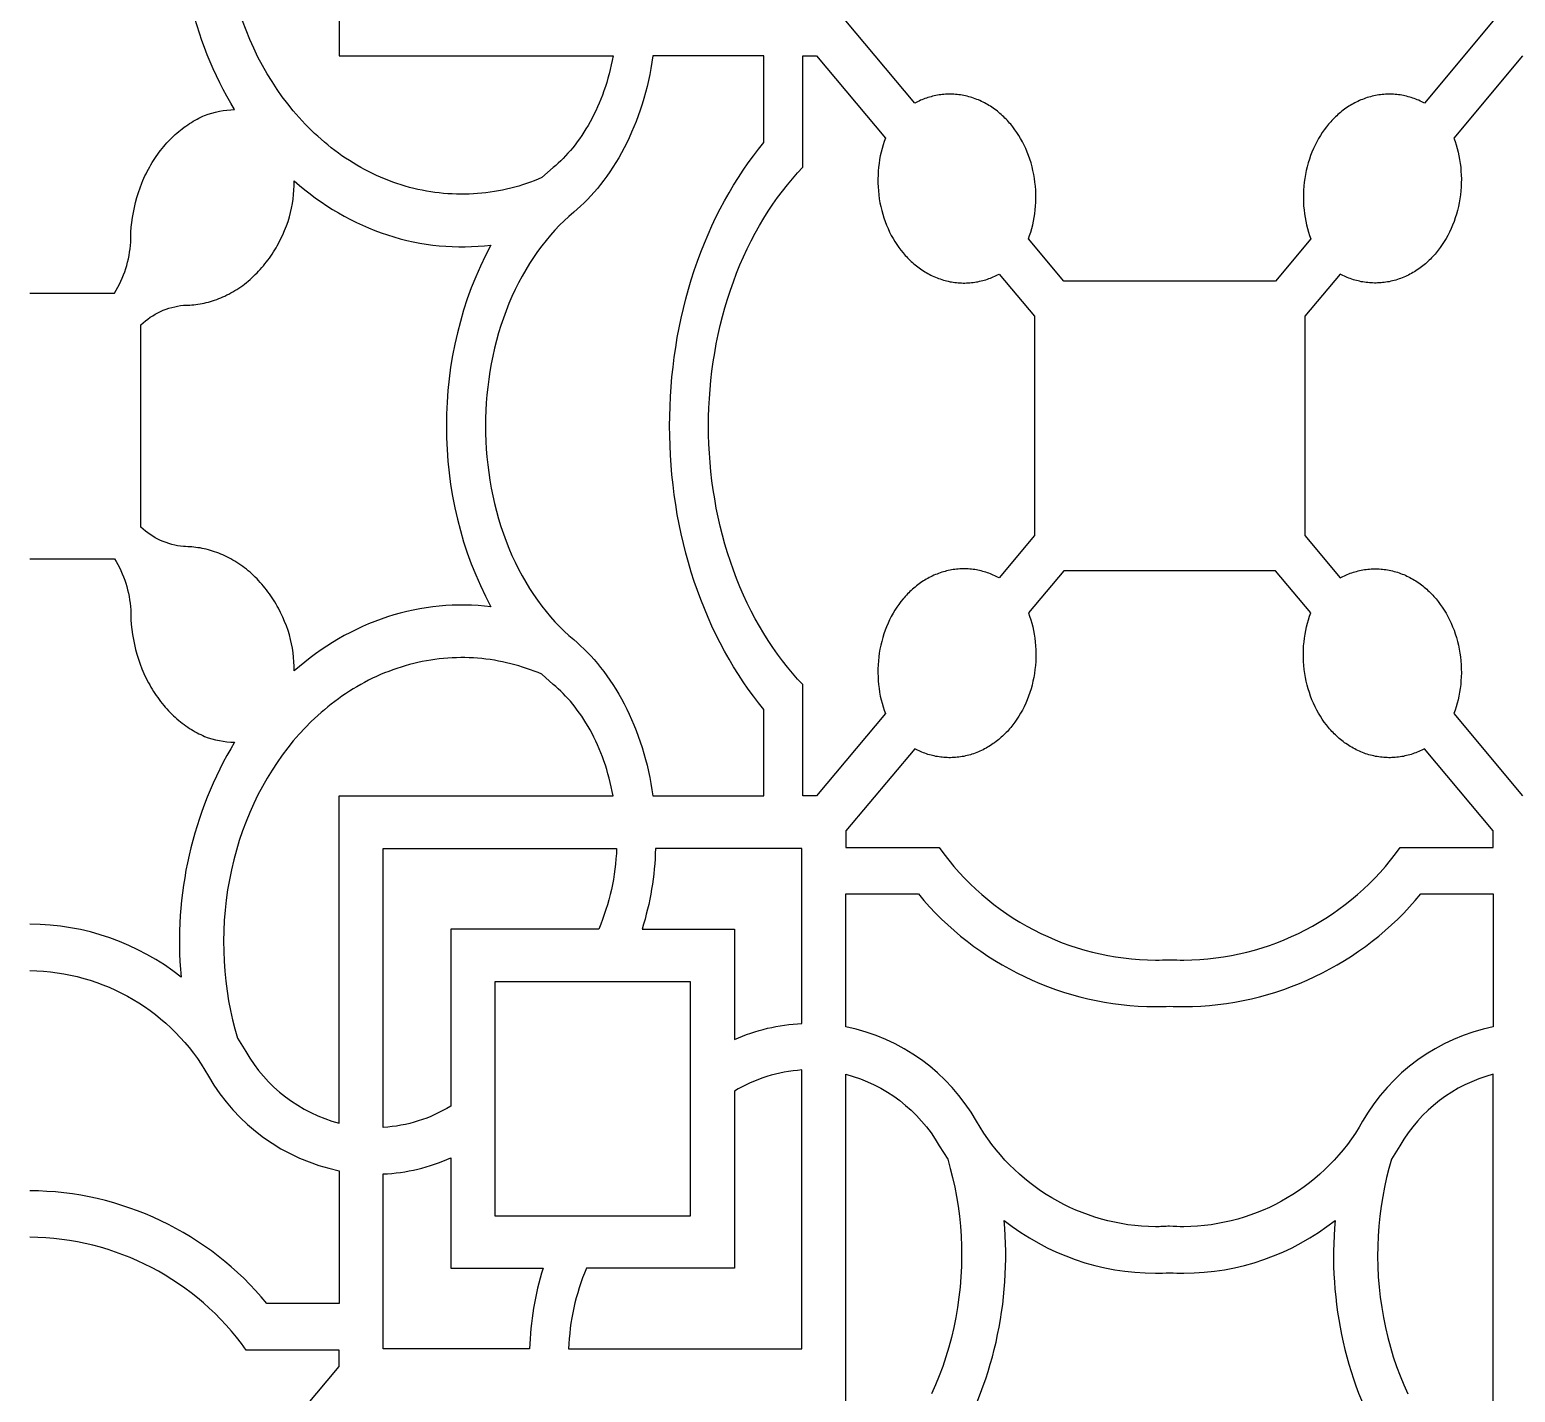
# Model space of a CAD drawing. Extents: x 59271 to 61367, y 41180 to 44085.
# Drawn here: x 59271.3 to 59470.2, y 42534.6 to 42717.1 of the extents above; entities that cross this region are included whole.
import ezdxf

# ---------------------------------------------------------------- set-up
doc = ezdxf.new("R2010")
doc.units = 0
doc.layers.get('0').update_dxf_attribs({"linetype": 'CONTINUOUS'})

msp = doc.modelspace()

# ---------------------------------------------------------------- linework, layer by layer
for points in [[(59312.71, 42757.36), (59312.71, 42713.55), (59349.37, 42713.55), (59349.26, 42712.94), (59349.13, 42712.34), (59349, 42711.75), (59348.85, 42711.16), (59348.69, 42710.58), (59348.52, 42710.01), (59348.34, 42709.44), (59348.15, 42708.88), (59347.95, 42708.32), (59347.74, 42707.78), (59347.52, 42707.24), (59347.3, 42706.72), (59347.06, 42706.2), (59346.81, 42705.7), (59346.56, 42705.2), (59346.3, 42704.72), (59346.03, 42704.24), (59345.75, 42703.78), (59345.47, 42703.33), (59345.18, 42702.89), (59344.89, 42702.47), (59344.59, 42702.05), (59344.28, 42701.65), (59343.97, 42701.26), (59343.66, 42700.89), (59343.34, 42700.53), (59343.02, 42700.18), (59342.69, 42699.84), (59342.36, 42699.51), (59342.03, 42699.2), (59341.7, 42698.9), (59341.36, 42698.61), (59339.84, 42697.26), (59339.34, 42697.05), (59338.83, 42696.85), (59338.31, 42696.66), (59337.79, 42696.48), (59337.27, 42696.3), (59336.74, 42696.14), (59336.2, 42695.99), (59335.67, 42695.85), (59335.12, 42695.72), (59334.58, 42695.6), (59334.03, 42695.49), (59333.48, 42695.4), (59332.92, 42695.31), (59332.36, 42695.23), (59331.8, 42695.17), (59331.24, 42695.12), (59330.67, 42695.08), (59330.1, 42695.05), (59329.54, 42695.04), (59328.97, 42695.04), (59328.39, 42695.05), (59327.82, 42695.07), (59327.25, 42695.1), (59326.68, 42695.15), (59326.1, 42695.21), (59325.53, 42695.28), (59324.96, 42695.36), (59324.39, 42695.46), (59323.82, 42695.57), (59323.25, 42695.69), (59322.68, 42695.82), (59322.12, 42695.96), (59321.55, 42696.12), (59320.99, 42696.29), (59320.44, 42696.47), (59319.88, 42696.67), (59319.33, 42696.87), (59318.79, 42697.09), (59318.24, 42697.32), (59317.7, 42697.56), (59317.17, 42697.81), (59316.64, 42698.07), (59316.11, 42698.34), (59315.59, 42698.63), (59315.08, 42698.92), (59314.57, 42699.23), (59314.07, 42699.54), (59313.57, 42699.87), (59313.08, 42700.2), (59312.6, 42700.55), (59312.12, 42700.9), (59311.65, 42701.26), (59311.18, 42701.63), (59310.72, 42702.01), (59310.27, 42702.4), (59309.83, 42702.79), (59309.39, 42703.19), (59308.97, 42703.6), (59308.13, 42704.44), (59307.33, 42705.31), (59306.56, 42706.2), (59305.82, 42707.12), (59305.09, 42708.08), (59304.39, 42709.07), (59303.71, 42710.11), (59303.06, 42711.17), (59302.43, 42712.28), (59301.83, 42713.41), (59301.26, 42714.58), (59300.73, 42715.77), (59300.23, 42717), (59299.76, 42718.24)], [(59467.23, 42718.24), (59458.02, 42707.24), (59457.84, 42707.34), (59457.65, 42707.43), (59457.45, 42707.52), (59457.26, 42707.61), (59457.06, 42707.69), (59456.86, 42707.77), (59456.66, 42707.85), (59456.46, 42707.92), (59456.25, 42707.98), (59456.05, 42708.05), (59455.84, 42708.1), (59455.63, 42708.16), (59455.41, 42708.21), (59455.2, 42708.25), (59454.99, 42708.29), (59454.77, 42708.33), (59454.55, 42708.36), (59454.33, 42708.38), (59454.11, 42708.4), (59453.89, 42708.42), (59453.67, 42708.43), (59453.45, 42708.43), (59453.23, 42708.44), (59453.01, 42708.43), (59452.78, 42708.42), (59452.56, 42708.41), (59452.34, 42708.39), (59452.12, 42708.36), (59451.89, 42708.33), (59451.67, 42708.29), (59451.45, 42708.25), (59451.23, 42708.21), (59451.01, 42708.16), (59450.79, 42708.1), (59450.57, 42708.04), (59450.36, 42707.97), (59450.14, 42707.9), (59449.93, 42707.82), (59449.72, 42707.74), (59449.51, 42707.66), (59449.3, 42707.57), (59449.09, 42707.47), (59448.88, 42707.37), (59448.68, 42707.27), (59448.48, 42707.16), (59448.28, 42707.05), (59448.08, 42706.93), (59447.89, 42706.81), (59447.7, 42706.68), (59447.51, 42706.55), (59447.32, 42706.42), (59447.14, 42706.29), (59446.96, 42706.14), (59446.78, 42706), (59446.61, 42705.85), (59446.43, 42705.7), (59446.27, 42705.55), (59446.1, 42705.39), (59445.94, 42705.24), (59445.78, 42705.07), (59445.62, 42704.91), (59445.47, 42704.74), (59445.32, 42704.57), (59445.17, 42704.4), (59444.89, 42704.05), (59444.61, 42703.68), (59444.34, 42703.3), (59444.09, 42702.9), (59443.84, 42702.48), (59443.6, 42702.05), (59443.37, 42701.61), (59443.16, 42701.16), (59442.96, 42700.69), (59442.78, 42700.21), (59442.61, 42699.72), (59442.45, 42699.23), (59442.31, 42698.72), (59442.19, 42698.21), (59442.08, 42697.69), (59441.99, 42697.16), (59441.92, 42696.64), (59441.86, 42696.11), (59441.82, 42695.57), (59441.8, 42695.04), (59441.8, 42694.51), (59441.81, 42693.98), (59441.84, 42693.46), (59441.89, 42692.94), (59441.95, 42692.42), (59442.03, 42691.91), (59442.13, 42691.41), (59442.23, 42690.92), (59442.36, 42690.43), (59442.49, 42689.96), (59442.64, 42689.5), (59442.8, 42689.05), (59438.07, 42683.39), (59434.28, 42683.39), (59423.9, 42683.39), (59413.51, 42683.39), (59409.72, 42683.39), (59404.99, 42689.05), (59405.15, 42689.5), (59405.3, 42689.96), (59405.43, 42690.43), (59405.56, 42690.92), (59405.66, 42691.41), (59405.76, 42691.91), (59405.84, 42692.42), (59405.9, 42692.94), (59405.95, 42693.46), (59405.98, 42693.98), (59405.99, 42694.51), (59405.99, 42695.04), (59405.97, 42695.57), (59405.93, 42696.11), (59405.87, 42696.64), (59405.8, 42697.16), (59405.71, 42697.69), (59405.6, 42698.21), (59405.48, 42698.72), (59405.34, 42699.23), (59405.18, 42699.72), (59405.01, 42700.21), (59404.83, 42700.69), (59404.63, 42701.16), (59404.42, 42701.61), (59404.19, 42702.05), (59403.95, 42702.48), (59403.71, 42702.9), (59403.45, 42703.3), (59403.18, 42703.68), (59402.9, 42704.05), (59402.62, 42704.4), (59402.47, 42704.57), (59402.32, 42704.74), (59402.17, 42704.91), (59402.01, 42705.07), (59401.85, 42705.24), (59401.69, 42705.39), (59401.52, 42705.55), (59401.36, 42705.7), (59401.18, 42705.85), (59401.01, 42706), (59400.83, 42706.14), (59400.65, 42706.29), (59400.47, 42706.42), (59400.28, 42706.55), (59400.09, 42706.68), (59399.9, 42706.81), (59399.71, 42706.93), (59399.51, 42707.05), (59399.31, 42707.16), (59399.11, 42707.27), (59398.91, 42707.37), (59398.7, 42707.47), (59398.49, 42707.57), (59398.29, 42707.66), (59398.07, 42707.74), (59397.86, 42707.82), (59397.65, 42707.9), (59397.43, 42707.97), (59397.22, 42708.04), (59397, 42708.1), (59396.78, 42708.16), (59396.56, 42708.21), (59396.34, 42708.25), (59396.12, 42708.29), (59395.9, 42708.33), (59395.67, 42708.36), (59395.45, 42708.39), (59395.23, 42708.41), (59395.01, 42708.42), (59394.78, 42708.43), (59394.56, 42708.44), (59394.34, 42708.43), (59394.12, 42708.43), (59393.9, 42708.42), (59393.68, 42708.4), (59393.46, 42708.38), (59393.24, 42708.36), (59393.02, 42708.33), (59392.8, 42708.29), (59392.59, 42708.25), (59392.38, 42708.21), (59392.16, 42708.16), (59391.95, 42708.1), (59391.74, 42708.05), (59391.54, 42707.98), (59391.33, 42707.92), (59391.13, 42707.85), (59390.93, 42707.77), (59390.73, 42707.69), (59390.53, 42707.61), (59390.34, 42707.52), (59390.14, 42707.43), (59389.95, 42707.34), (59389.77, 42707.24), (59380.56, 42718.24)], [(59471.16, 42713.55), (59461.95, 42702.54), (59462.12, 42702.09), (59462.26, 42701.63), (59462.4, 42701.15), (59462.52, 42700.67), (59462.63, 42700.18), (59462.72, 42699.68), (59462.8, 42699.17), (59462.87, 42698.65), (59462.91, 42698.13), (59462.94, 42697.6), (59462.96, 42697.08), (59462.95, 42696.54), (59462.93, 42696.01), (59462.89, 42695.48), (59462.84, 42694.95), (59462.77, 42694.42), (59462.68, 42693.9), (59462.57, 42693.38), (59462.45, 42692.87), (59462.31, 42692.36), (59462.15, 42691.86), (59461.98, 42691.37), (59461.79, 42690.9), (59461.6, 42690.43), (59461.38, 42689.97), (59461.16, 42689.53), (59460.92, 42689.1), (59460.67, 42688.69), (59460.41, 42688.29), (59460.14, 42687.91), (59459.87, 42687.54), (59459.58, 42687.18), (59459.44, 42687.01), (59459.29, 42686.84), (59459.13, 42686.68), (59458.98, 42686.51), (59458.82, 42686.35), (59458.66, 42686.19), (59458.49, 42686.04), (59458.32, 42685.88), (59458.15, 42685.73), (59457.98, 42685.59), (59457.8, 42685.44), (59457.62, 42685.3), (59457.43, 42685.17), (59457.25, 42685.03), (59457.06, 42684.9), (59456.87, 42684.78), (59456.67, 42684.66), (59456.48, 42684.54), (59456.28, 42684.43), (59456.08, 42684.32), (59455.87, 42684.21), (59455.67, 42684.11), (59455.46, 42684.02), (59455.25, 42683.93), (59455.04, 42683.84), (59454.83, 42683.76), (59454.61, 42683.69), (59454.4, 42683.61), (59454.18, 42683.55), (59453.96, 42683.49), (59453.75, 42683.43), (59453.53, 42683.38), (59453.31, 42683.33), (59453.08, 42683.29), (59452.86, 42683.26), (59452.64, 42683.23), (59452.42, 42683.2), (59452.2, 42683.18), (59451.97, 42683.17), (59451.75, 42683.16), (59451.53, 42683.15), (59451.31, 42683.15), (59451.08, 42683.16), (59450.86, 42683.17), (59450.64, 42683.18), (59450.42, 42683.2), (59450.2, 42683.23), (59449.99, 42683.26), (59449.77, 42683.29), (59449.56, 42683.33), (59449.34, 42683.38), (59449.13, 42683.43), (59448.92, 42683.48), (59448.71, 42683.54), (59448.5, 42683.6), (59448.3, 42683.67), (59448.09, 42683.74), (59447.89, 42683.82), (59447.69, 42683.9), (59447.5, 42683.98), (59447.3, 42684.07), (59447.11, 42684.16), (59446.92, 42684.25), (59446.73, 42684.35), (59442, 42678.7), (59442, 42664.02), (59442, 42649.34), (59446.73, 42643.69), (59446.92, 42643.79), (59447.11, 42643.88), (59447.3, 42643.97), (59447.5, 42644.06), (59447.69, 42644.14), (59447.89, 42644.22), (59448.09, 42644.29), (59448.3, 42644.37), (59448.5, 42644.43), (59448.71, 42644.5), (59448.92, 42644.55), (59449.13, 42644.61), (59449.34, 42644.66), (59449.56, 42644.7), (59449.77, 42644.74), (59449.99, 42644.78), (59450.2, 42644.81), (59450.42, 42644.83), (59450.64, 42644.85), (59450.86, 42644.87), (59451.08, 42644.88), (59451.31, 42644.88), (59451.53, 42644.88), (59451.75, 42644.88), (59451.97, 42644.87), (59452.2, 42644.86), (59452.42, 42644.84), (59452.64, 42644.81), (59452.86, 42644.78), (59453.08, 42644.74), (59453.31, 42644.7), (59453.53, 42644.66), (59453.75, 42644.61), (59453.96, 42644.55), (59454.18, 42644.49), (59454.4, 42644.42), (59454.61, 42644.35), (59454.83, 42644.27), (59455.04, 42644.19), (59455.25, 42644.11), (59455.46, 42644.02), (59455.67, 42643.92), (59455.87, 42643.82), (59456.08, 42643.72), (59456.28, 42643.61), (59456.48, 42643.5), (59456.67, 42643.38), (59456.87, 42643.26), (59457.06, 42643.13), (59457.25, 42643), (59457.43, 42642.87), (59457.62, 42642.73), (59457.8, 42642.59), (59457.98, 42642.45), (59458.15, 42642.3), (59458.32, 42642.15), (59458.49, 42642), (59458.66, 42641.84), (59458.82, 42641.69), (59458.98, 42641.52), (59459.13, 42641.36), (59459.29, 42641.19), (59459.44, 42641.02), (59459.58, 42640.85), (59459.87, 42640.5), (59460.14, 42640.13), (59460.41, 42639.75), (59460.67, 42639.35), (59460.92, 42638.93), (59461.16, 42638.5), (59461.38, 42638.06), (59461.6, 42637.61), (59461.79, 42637.14), (59461.98, 42636.66), (59462.15, 42636.17), (59462.31, 42635.68), (59462.45, 42635.17), (59462.57, 42634.66), (59462.68, 42634.14), (59462.77, 42633.61), (59462.84, 42633.09), (59462.89, 42632.56), (59462.93, 42632.02), (59462.95, 42631.49), (59462.96, 42630.96), (59462.94, 42630.43), (59462.91, 42629.91), (59462.87, 42629.39), (59462.8, 42628.87), (59462.72, 42628.36), (59462.63, 42627.86), (59462.52, 42627.37), (59462.4, 42626.88), (59462.26, 42626.41), (59462.12, 42625.95), (59461.95, 42625.5), (59471.16, 42614.49)]]:
    msp.add_lwpolyline(points)
for points in [[(59271.27, 42681.8), (59282.6, 42681.8, 0.12671), (59284.79, 42688.64), (59284.79, 42689.29), (59284.82, 42689.95), (59284.87, 42690.61), (59284.94, 42691.27), (59285.03, 42691.94), (59285.15, 42692.61), (59285.28, 42693.27), (59285.44, 42693.94), (59285.62, 42694.6), (59285.82, 42695.25), (59286.05, 42695.9), (59286.29, 42696.54), (59286.43, 42696.86), (59286.56, 42697.17), (59286.7, 42697.48), (59286.85, 42697.79), (59287.01, 42698.09), (59287.16, 42698.39), (59287.33, 42698.69), (59287.49, 42698.98), (59287.67, 42699.27), (59287.84, 42699.56), (59288.03, 42699.84), (59288.21, 42700.11), (59288.4, 42700.39), (59288.6, 42700.65), (59288.8, 42700.91), (59289, 42701.17), (59289.21, 42701.42), (59289.42, 42701.67), (59289.63, 42701.91), (59289.85, 42702.14), (59290.07, 42702.37), (59290.29, 42702.6), (59290.52, 42702.81), (59290.75, 42703.03), (59290.98, 42703.23), (59291.22, 42703.43), (59291.46, 42703.63), (59291.7, 42703.81), (59291.94, 42704), (59292.18, 42704.17), (59292.43, 42704.34), (59292.67, 42704.5), (59292.92, 42704.66), (59293.17, 42704.81), (59293.42, 42704.95), (59293.67, 42705.09), (59293.93, 42705.22), (59294.18, 42705.35), (59294.43, 42705.47), (59294.69, 42705.58, -0.091636), (59298.7, 42706.36, -0.159593), (59291.53, 42737.8, -0.16816)], [(59271.27, 42646.24), (59282.6, 42646.24, -0.12671), (59284.79, 42639.39), (59284.79, 42638.74), (59284.82, 42638.09), (59284.87, 42637.43), (59284.94, 42636.76), (59285.03, 42636.1), (59285.15, 42635.43), (59285.28, 42634.76), (59285.44, 42634.1), (59285.62, 42633.44), (59285.82, 42632.78), (59286.05, 42632.13), (59286.29, 42631.49), (59286.43, 42631.18), (59286.56, 42630.86), (59286.7, 42630.55), (59286.85, 42630.25), (59287.01, 42629.94), (59287.16, 42629.64), (59287.33, 42629.35), (59287.49, 42629.05), (59287.67, 42628.76), (59287.84, 42628.48), (59288.03, 42628.2), (59288.21, 42627.92), (59288.4, 42627.65), (59288.6, 42627.38), (59288.8, 42627.12), (59289, 42626.87), (59289.21, 42626.61), (59289.42, 42626.37), (59289.63, 42626.13), (59289.85, 42625.89), (59290.07, 42625.66), (59290.29, 42625.44), (59290.52, 42625.22), (59290.75, 42625.01), (59290.98, 42624.8), (59291.22, 42624.6), (59291.46, 42624.41), (59291.7, 42624.22), (59291.94, 42624.04), (59292.18, 42623.87), (59292.43, 42623.7), (59292.67, 42623.53), (59292.92, 42623.38), (59293.17, 42623.23), (59293.42, 42623.08), (59293.67, 42622.94), (59293.93, 42622.81), (59294.18, 42622.69), (59294.43, 42622.57), (59294.69, 42622.46, 0.091636), (59298.7, 42621.68, 0.159593), (59291.53, 42590.24, 0.16816), (59271.27, 42597.31)], [(59271.27, 42591.09, -0.26745), (59295.2, 42576.98, 0.215544), (59312.71, 42564.31), (59312.71, 42546.53), (59303.02, 42546.53, 0.222359), (59271.27, 42561.62), (59271.27, 42561.62)], [(59380.56, 42533.4), (59380.56, 42577.22, -0.200602), (59393.05, 42567.65), (59394.19, 42565.83), (59394.53, 42564.62), (59394.84, 42563.38), (59395.12, 42562.12), (59395.36, 42560.84), (59395.57, 42559.54), (59395.75, 42558.22), (59395.88, 42556.89), (59395.97, 42555.55), (59396.03, 42554.19), (59396.05, 42552.83), (59396.02, 42551.47), (59395.95, 42550.1), (59395.84, 42548.73), (59395.69, 42547.36), (59395.5, 42546), (59395.27, 42544.65), (59395, 42543.31), (59394.68, 42541.98), (59394.33, 42540.67), (59393.94, 42539.37), (59393.51, 42538.1), (59393.04, 42536.85), (59392.54, 42535.63), (59392, 42534.44)], [(59467.23, 42533.4), (59467.23, 42577.22, 0.200602), (59454.74, 42567.65), (59453.6, 42565.83), (59453.26, 42564.62), (59452.95, 42563.38), (59452.67, 42562.12), (59452.43, 42560.84), (59452.22, 42559.54), (59452.05, 42558.22), (59451.91, 42556.89), (59451.82, 42555.55), (59451.76, 42554.19), (59451.75, 42552.83), (59451.77, 42551.47), (59451.84, 42550.1), (59451.95, 42548.73), (59452.1, 42547.36), (59452.29, 42546), (59452.52, 42544.65), (59452.8, 42543.31), (59453.11, 42541.98), (59453.46, 42540.67), (59453.85, 42539.37), (59454.28, 42538.1), (59454.75, 42536.85), (59455.25, 42535.63), (59455.79, 42534.44)], [(59394.56, 42526.22, 0.159593), (59401.73, 42557.66, 0.16816), (59422, 42550.58, 0.014447), (59423.9, 42550.64, 0.014447), (59425.79, 42550.58, 0.16816), (59446.06, 42557.66, 0.159593), (59453.23, 42526.22, 0.091636)], [(59303.5, 42527.1), (59312.71, 42538.1), (59312.71, 42540.3), (59300.25, 42540.3, 0.240747), (59271.27, 42555.4)]]:
    msp.add_lwpolyline(points, format="xyb")
for points in [[(59332.29, 42664.02), (59332.3, 42662.99), (59332.33, 42661.96), (59332.39, 42660.92), (59332.48, 42659.87), (59332.59, 42658.83), (59332.72, 42657.78), (59332.88, 42656.74), (59333.06, 42655.69), (59333.27, 42654.65), (59333.51, 42653.62), (59333.77, 42652.59), (59334.05, 42651.58), (59334.36, 42650.57), (59334.7, 42649.58), (59335.06, 42648.6), (59335.44, 42647.64), (59335.84, 42646.69), (59336.27, 42645.77), (59336.72, 42644.86), (59337.19, 42643.97), (59337.68, 42643.11), (59338.19, 42642.27), (59338.72, 42641.46), (59339.26, 42640.67), (59339.82, 42639.91), (59340.4, 42639.18), (59340.98, 42638.48), (59341.59, 42637.81), (59342.2, 42637.16), (59342.82, 42636.55), (59343.46, 42635.96), (59344.1, 42635.41), (59344.56, 42635.01), (59345.03, 42634.59), (59345.49, 42634.15), (59345.94, 42633.7), (59346.39, 42633.22), (59346.84, 42632.73), (59347.28, 42632.21), (59347.71, 42631.68), (59348.14, 42631.13), (59348.55, 42630.57), (59348.96, 42629.98), (59349.36, 42629.38), (59349.75, 42628.76), (59350.13, 42628.12), (59350.5, 42627.47), (59350.86, 42626.8), (59351.21, 42626.12), (59351.54, 42625.42), (59351.86, 42624.71), (59352.17, 42623.98), (59352.47, 42623.24), (59352.75, 42622.49), (59353.01, 42621.73), (59353.26, 42620.96), (59353.5, 42620.17), (59353.72, 42619.38), (59353.92, 42618.58), (59354.11, 42617.77), (59354.28, 42616.96), (59354.44, 42616.14), (59354.57, 42615.32), (59354.7, 42614.49), (59369.58, 42614.49), (59369.58, 42626.07), (59368.86, 42626.95), (59368.16, 42627.85), (59367.48, 42628.79), (59366.81, 42629.75), (59366.15, 42630.75), (59365.52, 42631.76), (59364.9, 42632.81), (59364.3, 42633.88), (59363.71, 42634.97), (59363.15, 42636.09), (59362.61, 42637.23), (59362.09, 42638.39), (59361.6, 42639.57), (59361.13, 42640.76), (59360.68, 42641.98), (59360.25, 42643.21), (59359.85, 42644.46), (59359.48, 42645.72), (59359.13, 42647), (59358.8, 42648.28), (59358.5, 42649.57), (59358.23, 42650.88), (59357.98, 42652.18), (59357.77, 42653.5), (59357.57, 42654.81), (59357.41, 42656.13), (59357.26, 42657.45), (59357.15, 42658.77), (59357.06, 42660.09), (59357, 42661.4), (59356.96, 42662.71), (59356.95, 42664.02), (59356.96, 42665.32), (59357, 42666.63), (59357.06, 42667.95), (59357.15, 42669.26), (59357.26, 42670.58), (59357.41, 42671.9), (59357.57, 42673.22), (59357.77, 42674.54), (59357.98, 42675.85), (59358.23, 42677.16), (59358.5, 42678.46), (59358.8, 42679.76), (59359.13, 42681.04), (59359.48, 42682.31), (59359.85, 42683.57), (59360.25, 42684.82), (59360.68, 42686.06), (59361.13, 42687.27), (59361.6, 42688.47), (59362.09, 42689.65), (59362.61, 42690.81), (59363.15, 42691.95), (59363.71, 42693.07), (59364.3, 42694.16), (59364.9, 42695.23), (59365.52, 42696.27), (59366.15, 42697.29), (59366.81, 42698.28), (59367.48, 42699.25), (59368.16, 42700.18), (59368.86, 42701.09), (59369.58, 42701.97), (59369.58, 42713.55), (59354.7, 42713.55), (59354.57, 42712.72), (59354.44, 42711.89), (59354.28, 42711.08), (59354.11, 42710.26), (59353.92, 42709.45), (59353.72, 42708.65), (59353.5, 42707.86), (59353.26, 42707.08), (59353.01, 42706.31), (59352.75, 42705.54), (59352.47, 42704.79), (59352.17, 42704.05), (59351.86, 42703.33), (59351.54, 42702.61), (59351.21, 42701.92), (59350.86, 42701.23), (59350.5, 42700.56), (59350.13, 42699.91), (59349.75, 42699.28), (59349.36, 42698.66), (59348.96, 42698.05), (59348.55, 42697.47), (59348.14, 42696.9), (59347.71, 42696.35), (59347.28, 42695.82), (59346.84, 42695.31), (59346.39, 42694.82), (59345.94, 42694.34), (59345.49, 42693.88), (59345.03, 42693.45), (59344.56, 42693.03), (59344.1, 42692.63), (59343.46, 42692.07), (59342.82, 42691.49), (59342.2, 42690.88), (59341.59, 42690.23), (59340.98, 42689.56), (59340.4, 42688.85), (59339.82, 42688.12), (59339.26, 42687.36), (59338.72, 42686.57), (59338.19, 42685.76), (59337.68, 42684.92), (59337.19, 42684.06), (59336.72, 42683.18), (59336.27, 42682.27), (59335.84, 42681.34), (59335.44, 42680.4), (59335.06, 42679.43), (59334.7, 42678.46), (59334.36, 42677.46), (59334.05, 42676.46), (59333.77, 42675.44), (59333.51, 42674.42), (59333.27, 42673.38), (59333.06, 42672.34), (59332.88, 42671.3), (59332.72, 42670.26), (59332.59, 42669.21), (59332.48, 42668.16), (59332.39, 42667.12), (59332.33, 42666.08), (59332.3, 42665.05)], [(59405.79, 42664.02), (59405.79, 42649.34), (59401.06, 42643.69), (59400.87, 42643.79), (59400.68, 42643.88), (59400.49, 42643.97), (59400.29, 42644.06), (59400.1, 42644.14), (59399.9, 42644.22), (59399.7, 42644.29), (59399.49, 42644.37), (59399.29, 42644.43), (59399.08, 42644.5), (59398.87, 42644.55), (59398.66, 42644.61), (59398.45, 42644.66), (59398.23, 42644.7), (59398.02, 42644.74), (59397.8, 42644.78), (59397.59, 42644.81), (59397.37, 42644.83), (59397.15, 42644.85), (59396.93, 42644.87), (59396.71, 42644.88), (59396.48, 42644.88), (59396.26, 42644.88), (59396.04, 42644.88), (59395.82, 42644.87), (59395.6, 42644.86), (59395.37, 42644.84), (59395.15, 42644.81), (59394.93, 42644.78), (59394.71, 42644.74), (59394.49, 42644.7), (59394.26, 42644.66), (59394.04, 42644.61), (59393.83, 42644.55), (59393.61, 42644.49), (59393.39, 42644.42), (59393.18, 42644.35), (59392.96, 42644.27), (59392.75, 42644.19), (59392.54, 42644.11), (59392.33, 42644.02), (59392.12, 42643.92), (59391.92, 42643.82), (59391.71, 42643.72), (59391.51, 42643.61), (59391.31, 42643.5), (59391.12, 42643.38), (59390.92, 42643.26), (59390.73, 42643.13), (59390.54, 42643), (59390.36, 42642.87), (59390.17, 42642.73), (59389.99, 42642.59), (59389.82, 42642.45), (59389.64, 42642.3), (59389.47, 42642.15), (59389.3, 42642), (59389.13, 42641.84), (59388.97, 42641.69), (59388.81, 42641.52), (59388.66, 42641.36), (59388.5, 42641.19), (59388.35, 42641.02), (59388.21, 42640.85), (59387.92, 42640.5), (59387.65, 42640.13), (59387.38, 42639.75), (59387.12, 42639.35), (59386.87, 42638.93), (59386.63, 42638.5), (59386.41, 42638.06), (59386.19, 42637.61), (59386, 42637.14), (59385.81, 42636.66), (59385.64, 42636.17), (59385.48, 42635.68), (59385.34, 42635.17), (59385.22, 42634.66), (59385.11, 42634.14), (59385.02, 42633.61), (59384.95, 42633.09), (59384.9, 42632.56), (59384.86, 42632.02), (59384.84, 42631.49), (59384.83, 42630.96), (59384.85, 42630.43), (59384.88, 42629.91), (59384.92, 42629.39), (59384.99, 42628.87), (59385.07, 42628.36), (59385.16, 42627.86), (59385.27, 42627.37), (59385.39, 42626.88), (59385.53, 42626.41), (59385.68, 42625.95), (59385.84, 42625.5), (59376.63, 42614.49), (59374.79, 42614.49), (59374.79, 42629.38), (59374.08, 42630.13), (59373.39, 42630.91), (59372.71, 42631.72), (59372.05, 42632.57), (59371.4, 42633.44), (59370.76, 42634.34), (59370.15, 42635.27), (59369.55, 42636.22), (59368.96, 42637.2), (59368.4, 42638.21), (59367.86, 42639.24), (59367.34, 42640.29), (59366.84, 42641.37), (59366.37, 42642.46), (59365.91, 42643.58), (59365.48, 42644.71), (59365.08, 42645.86), (59364.7, 42647.02), (59364.35, 42648.2), (59364.02, 42649.39), (59363.72, 42650.59), (59363.45, 42651.8), (59363.2, 42653.01), (59362.98, 42654.24), (59362.78, 42655.46), (59362.61, 42656.69), (59362.47, 42657.92), (59362.36, 42659.14), (59362.27, 42660.37), (59362.21, 42661.59), (59362.17, 42662.81), (59362.16, 42664.02), (59362.17, 42665.23), (59362.21, 42666.45), (59362.27, 42667.67), (59362.36, 42668.89), (59362.47, 42670.12), (59362.61, 42671.35), (59362.78, 42672.58), (59362.98, 42673.8), (59363.2, 42675.02), (59363.45, 42676.24), (59363.72, 42677.45), (59364.02, 42678.65), (59364.35, 42679.83), (59364.7, 42681.01), (59365.08, 42682.18), (59365.48, 42683.33), (59365.91, 42684.46), (59366.37, 42685.57), (59366.84, 42686.67), (59367.34, 42687.74), (59367.86, 42688.8), (59368.4, 42689.83), (59368.96, 42690.84), (59369.55, 42691.82), (59370.15, 42692.77), (59370.76, 42693.7), (59371.4, 42694.6), (59372.05, 42695.47), (59372.71, 42696.31), (59373.39, 42697.12), (59374.08, 42697.91), (59374.79, 42698.66), (59374.79, 42713.55), (59376.63, 42713.55), (59385.84, 42702.54), (59385.68, 42702.09), (59385.53, 42701.63), (59385.39, 42701.15), (59385.27, 42700.67), (59385.16, 42700.18), (59385.07, 42699.68), (59384.99, 42699.17), (59384.92, 42698.65), (59384.88, 42698.13), (59384.85, 42697.6), (59384.83, 42697.08), (59384.84, 42696.54), (59384.86, 42696.01), (59384.9, 42695.48), (59384.95, 42694.95), (59385.02, 42694.42), (59385.11, 42693.9), (59385.22, 42693.38), (59385.34, 42692.87), (59385.48, 42692.36), (59385.64, 42691.86), (59385.81, 42691.37), (59386, 42690.9), (59386.19, 42690.43), (59386.41, 42689.97), (59386.63, 42689.53), (59386.87, 42689.1), (59387.12, 42688.69), (59387.38, 42688.29), (59387.65, 42687.91), (59387.92, 42687.54), (59388.21, 42687.18), (59388.35, 42687.01), (59388.5, 42686.84), (59388.66, 42686.68), (59388.81, 42686.51), (59388.97, 42686.35), (59389.13, 42686.19), (59389.3, 42686.04), (59389.47, 42685.88), (59389.64, 42685.73), (59389.82, 42685.59), (59389.99, 42685.44), (59390.17, 42685.3), (59390.36, 42685.17), (59390.54, 42685.03), (59390.73, 42684.9), (59390.92, 42684.78), (59391.12, 42684.66), (59391.31, 42684.54), (59391.51, 42684.43), (59391.71, 42684.32), (59391.92, 42684.21), (59392.12, 42684.11), (59392.33, 42684.02), (59392.54, 42683.93), (59392.75, 42683.84), (59392.96, 42683.76), (59393.18, 42683.69), (59393.39, 42683.61), (59393.61, 42683.55), (59393.83, 42683.49), (59394.04, 42683.43), (59394.26, 42683.38), (59394.49, 42683.33), (59394.71, 42683.29), (59394.93, 42683.26), (59395.15, 42683.23), (59395.37, 42683.2), (59395.6, 42683.18), (59395.82, 42683.17), (59396.04, 42683.16), (59396.26, 42683.15), (59396.48, 42683.15), (59396.71, 42683.16), (59396.93, 42683.17), (59397.15, 42683.18), (59397.37, 42683.2), (59397.59, 42683.23), (59397.8, 42683.26), (59398.02, 42683.29), (59398.23, 42683.33), (59398.45, 42683.38), (59398.66, 42683.43), (59398.87, 42683.48), (59399.08, 42683.54), (59399.29, 42683.6), (59399.49, 42683.67), (59399.7, 42683.74), (59399.9, 42683.82), (59400.1, 42683.9), (59400.29, 42683.98), (59400.49, 42684.07), (59400.68, 42684.16), (59400.87, 42684.25), (59401.06, 42684.35), (59405.79, 42678.7)], [(59359.74, 42589.61), (59333.53, 42589.61), (59333.53, 42558.28), (59359.74, 42558.28)]]:
    msp.add_lwpolyline(points, close=True)
for points in [[(59286.14, 42677.56, -0.165069), (59291.87, 42680.18), (59292.14, 42680.18), (59292.42, 42680.19), (59292.69, 42680.2), (59292.96, 42680.22), (59293.24, 42680.25), (59293.52, 42680.28), (59293.79, 42680.32), (59294.07, 42680.36), (59294.35, 42680.41), (59294.63, 42680.47), (59294.91, 42680.53), (59295.19, 42680.61), (59295.47, 42680.68), (59295.75, 42680.77), (59296.02, 42680.86), (59296.3, 42680.96), (59296.58, 42681.06), (59296.85, 42681.17), (59297.13, 42681.29), (59297.4, 42681.41), (59297.67, 42681.55), (59297.94, 42681.68), (59298.21, 42681.83), (59298.48, 42681.98), (59298.74, 42682.14), (59299.01, 42682.3), (59299.27, 42682.47), (59299.52, 42682.65), (59299.78, 42682.83), (59300.03, 42683.02), (59300.28, 42683.21), (59300.52, 42683.41), (59300.77, 42683.62), (59301, 42683.83), (59301.24, 42684.05), (59301.47, 42684.27), (59301.7, 42684.5), (59301.92, 42684.73), (59302.14, 42684.97), (59302.35, 42685.21), (59302.56, 42685.46), (59302.77, 42685.71), (59302.97, 42685.97), (59303.17, 42686.23), (59303.36, 42686.49), (59303.55, 42686.76), (59303.73, 42687.03), (59303.91, 42687.31), (59304.08, 42687.58), (59304.25, 42687.86), (59304.41, 42688.15), (59304.57, 42688.43), (59304.86, 42689.01), (59305.14, 42689.6), (59305.4, 42690.2), (59305.63, 42690.8), (59305.85, 42691.4), (59306.04, 42692.01, 0.065359), (59306.69, 42696.81), (59307.39, 42696.21), (59308.09, 42695.63), (59308.81, 42695.07), (59309.55, 42694.53), (59310.29, 42694), (59311.05, 42693.49), (59311.82, 42693.01), (59312.6, 42692.54), (59313.39, 42692.09), (59314.2, 42691.67), (59315.01, 42691.26), (59315.83, 42690.88), (59316.65, 42690.53), (59317.49, 42690.19), (59318.33, 42689.88), (59319.18, 42689.59), (59320.03, 42689.32), (59320.89, 42689.08), (59321.75, 42688.86), (59322.62, 42688.67), (59323.49, 42688.5), (59324.36, 42688.36), (59325.23, 42688.24), (59326.1, 42688.14), (59326.97, 42688.07), (59327.84, 42688.03), (59328.71, 42688), (59329.57, 42688), (59330.44, 42688.03), (59331.3, 42688.08), (59332.15, 42688.15), (59333, 42688.24, 0.124595), (59327.08, 42664.02, 0.124595), (59333, 42639.8), (59332.15, 42639.89), (59331.3, 42639.96), (59330.44, 42640.01), (59329.57, 42640.03), (59328.71, 42640.03), (59327.84, 42640.01), (59326.97, 42639.96), (59326.1, 42639.89), (59325.23, 42639.8), (59324.36, 42639.68), (59323.49, 42639.53), (59322.62, 42639.36), (59321.75, 42639.17), (59320.89, 42638.95), (59320.03, 42638.71), (59319.18, 42638.45), (59318.33, 42638.16), (59317.49, 42637.85), (59316.65, 42637.51), (59315.83, 42637.15), (59315.01, 42636.77), (59314.2, 42636.37), (59313.39, 42635.94), (59312.6, 42635.5), (59311.82, 42635.03), (59311.05, 42634.54), (59310.29, 42634.04), (59309.55, 42633.51), (59308.81, 42632.97), (59308.09, 42632.4), (59307.39, 42631.82), (59306.69, 42631.23, 0.065359), (59306.04, 42636.03), (59305.85, 42636.64), (59305.63, 42637.24), (59305.4, 42637.84), (59305.14, 42638.43), (59304.86, 42639.02), (59304.57, 42639.6), (59304.41, 42639.89), (59304.25, 42640.17), (59304.08, 42640.45), (59303.91, 42640.73), (59303.73, 42641.01), (59303.55, 42641.28), (59303.36, 42641.55), (59303.17, 42641.81), (59302.97, 42642.07), (59302.77, 42642.33), (59302.56, 42642.58), (59302.35, 42642.82), (59302.14, 42643.07), (59301.92, 42643.31), (59301.7, 42643.54), (59301.47, 42643.77), (59301.24, 42643.99), (59301, 42644.21), (59300.77, 42644.42), (59300.52, 42644.62), (59300.28, 42644.82), (59300.03, 42645.02), (59299.78, 42645.21), (59299.52, 42645.39), (59299.27, 42645.57), (59299.01, 42645.74), (59298.74, 42645.9), (59298.48, 42646.06), (59298.21, 42646.21), (59297.94, 42646.35), (59297.67, 42646.49), (59297.4, 42646.62), (59297.13, 42646.75), (59296.85, 42646.86), (59296.58, 42646.98), (59296.3, 42647.08), (59296.02, 42647.18), (59295.75, 42647.27), (59295.47, 42647.35), (59295.19, 42647.43), (59294.91, 42647.5), (59294.63, 42647.57), (59294.35, 42647.62), (59294.07, 42647.68), (59293.79, 42647.72), (59293.52, 42647.76), (59293.24, 42647.79), (59292.96, 42647.82), (59292.69, 42647.84), (59292.42, 42647.85), (59292.14, 42647.86), (59291.87, 42647.86, -0.165069), (59286.14, 42650.48)], [(59425.79, 42592.5, 0.240747), (59454.77, 42607.59), (59467.23, 42607.59), (59467.23, 42609.79), (59458.02, 42620.8), (59457.84, 42620.7), (59457.65, 42620.61), (59457.45, 42620.52), (59457.26, 42620.43), (59457.06, 42620.35), (59456.86, 42620.27), (59456.66, 42620.19), (59456.46, 42620.12), (59456.25, 42620.05), (59456.05, 42619.99), (59455.84, 42619.93), (59455.63, 42619.88), (59455.41, 42619.83), (59455.2, 42619.78), (59454.99, 42619.74), (59454.77, 42619.71), (59454.55, 42619.68), (59454.33, 42619.65), (59454.11, 42619.63), (59453.89, 42619.62), (59453.67, 42619.61), (59453.45, 42619.6), (59453.23, 42619.6), (59453.01, 42619.61), (59452.78, 42619.62), (59452.56, 42619.63), (59452.34, 42619.65), (59452.12, 42619.68), (59451.89, 42619.71), (59451.67, 42619.74), (59451.45, 42619.78), (59451.23, 42619.83), (59451.01, 42619.88), (59450.79, 42619.94), (59450.57, 42620), (59450.36, 42620.06), (59450.14, 42620.14), (59449.93, 42620.21), (59449.72, 42620.29), (59449.51, 42620.38), (59449.3, 42620.47), (59449.09, 42620.56), (59448.88, 42620.66), (59448.68, 42620.77), (59448.48, 42620.88), (59448.28, 42620.99), (59448.08, 42621.11), (59447.89, 42621.23), (59447.7, 42621.35), (59447.51, 42621.48), (59447.32, 42621.61), (59447.14, 42621.75), (59446.96, 42621.89), (59446.78, 42622.03), (59446.61, 42622.18), (59446.43, 42622.33), (59446.27, 42622.49), (59446.1, 42622.64), (59445.94, 42622.8), (59445.78, 42622.96), (59445.62, 42623.13), (59445.47, 42623.29), (59445.32, 42623.46), (59445.17, 42623.63), (59444.89, 42623.99), (59444.61, 42624.36), (59444.34, 42624.74), (59444.09, 42625.14), (59443.84, 42625.55), (59443.6, 42625.98), (59443.37, 42626.42), (59443.16, 42626.88), (59442.96, 42627.35), (59442.78, 42627.82), (59442.61, 42628.31), (59442.45, 42628.81), (59442.31, 42629.32), (59442.19, 42629.83), (59442.08, 42630.35), (59441.99, 42630.87), (59441.92, 42631.4), (59441.86, 42631.93), (59441.82, 42632.46), (59441.8, 42632.99), (59441.8, 42633.53), (59441.81, 42634.05), (59441.84, 42634.58), (59441.89, 42635.1), (59441.95, 42635.62), (59442.03, 42636.12), (59442.13, 42636.63), (59442.23, 42637.12), (59442.36, 42637.6), (59442.49, 42638.08), (59442.64, 42638.54), (59442.8, 42638.99), (59438.07, 42644.64), (59434.28, 42644.64), (59423.9, 42644.64), (59413.51, 42644.64), (59409.72, 42644.64), (59404.99, 42638.99), (59405.15, 42638.54), (59405.3, 42638.08), (59405.43, 42637.6), (59405.56, 42637.12), (59405.66, 42636.63), (59405.76, 42636.12), (59405.84, 42635.62), (59405.9, 42635.1), (59405.95, 42634.58), (59405.98, 42634.05), (59405.99, 42633.53), (59405.99, 42632.99), (59405.97, 42632.46), (59405.93, 42631.93), (59405.87, 42631.4), (59405.8, 42630.87), (59405.71, 42630.35), (59405.6, 42629.83), (59405.48, 42629.32), (59405.34, 42628.81), (59405.18, 42628.31), (59405.01, 42627.82), (59404.83, 42627.35), (59404.63, 42626.88), (59404.42, 42626.42), (59404.19, 42625.98), (59403.95, 42625.55), (59403.71, 42625.14), (59403.45, 42624.74), (59403.18, 42624.36), (59402.9, 42623.99), (59402.62, 42623.63), (59402.47, 42623.46), (59402.32, 42623.29), (59402.17, 42623.13), (59402.01, 42622.96), (59401.85, 42622.8), (59401.69, 42622.64), (59401.52, 42622.49), (59401.36, 42622.33), (59401.18, 42622.18), (59401.01, 42622.03), (59400.83, 42621.89), (59400.65, 42621.75), (59400.47, 42621.61), (59400.28, 42621.48), (59400.09, 42621.35), (59399.9, 42621.23), (59399.71, 42621.11), (59399.51, 42620.99), (59399.31, 42620.88), (59399.11, 42620.77), (59398.91, 42620.66), (59398.7, 42620.56), (59398.49, 42620.47), (59398.29, 42620.38), (59398.07, 42620.29), (59397.86, 42620.21), (59397.65, 42620.14), (59397.43, 42620.06), (59397.22, 42620), (59397, 42619.94), (59396.78, 42619.88), (59396.56, 42619.83), (59396.34, 42619.78), (59396.12, 42619.74), (59395.9, 42619.71), (59395.67, 42619.68), (59395.45, 42619.65), (59395.23, 42619.63), (59395.01, 42619.62), (59394.78, 42619.61), (59394.56, 42619.6), (59394.34, 42619.6), (59394.12, 42619.61), (59393.9, 42619.62), (59393.68, 42619.63), (59393.46, 42619.65), (59393.24, 42619.68), (59393.02, 42619.71), (59392.8, 42619.74), (59392.59, 42619.78), (59392.38, 42619.83), (59392.16, 42619.88), (59391.95, 42619.93), (59391.74, 42619.99), (59391.54, 42620.05), (59391.33, 42620.12), (59391.13, 42620.19), (59390.93, 42620.27), (59390.73, 42620.35), (59390.53, 42620.43), (59390.34, 42620.52), (59390.14, 42620.61), (59389.95, 42620.7), (59389.77, 42620.8), (59380.56, 42609.79), (59380.56, 42607.59), (59393.02, 42607.59, 0.240747), (59422, 42592.5, 0.013206), (59423.9, 42592.56, 0.013206)], [(59300.21, 42580.25, 0.200602), (59312.71, 42570.67), (59312.71, 42614.49), (59349.37, 42614.49), (59349.26, 42615.09), (59349.13, 42615.69), (59349, 42616.29), (59348.85, 42616.87), (59348.69, 42617.46), (59348.52, 42618.03), (59348.34, 42618.6), (59348.15, 42619.16), (59347.95, 42619.71), (59347.74, 42620.26), (59347.52, 42620.79), (59347.3, 42621.32), (59347.06, 42621.83), (59346.81, 42622.34), (59346.56, 42622.84), (59346.3, 42623.32), (59346.03, 42623.79), (59345.75, 42624.25), (59345.47, 42624.7), (59345.18, 42625.14), (59344.89, 42625.57), (59344.59, 42625.98), (59344.28, 42626.38), (59343.97, 42626.77), (59343.66, 42627.15), (59343.34, 42627.51), (59343.02, 42627.86), (59342.69, 42628.2), (59342.36, 42628.52), (59342.03, 42628.84), (59341.7, 42629.14), (59341.36, 42629.42), (59339.84, 42630.78), (59339.34, 42630.99), (59338.83, 42631.19), (59338.31, 42631.38), (59337.79, 42631.56), (59337.27, 42631.73), (59336.74, 42631.89), (59336.2, 42632.05), (59335.67, 42632.19), (59335.12, 42632.32), (59334.58, 42632.44), (59334.03, 42632.54), (59333.48, 42632.64), (59332.92, 42632.73), (59332.36, 42632.8), (59331.8, 42632.86), (59331.24, 42632.92), (59330.67, 42632.95), (59330.1, 42632.98), (59329.54, 42633), (59328.97, 42633), (59328.39, 42632.99), (59327.82, 42632.97), (59327.25, 42632.93), (59326.68, 42632.89), (59326.1, 42632.83), (59325.53, 42632.76), (59324.96, 42632.68), (59324.39, 42632.58), (59323.82, 42632.47), (59323.25, 42632.35), (59322.68, 42632.22), (59322.12, 42632.07), (59321.55, 42631.91), (59320.99, 42631.74), (59320.44, 42631.56), (59319.88, 42631.37), (59319.33, 42631.16), (59318.79, 42630.95), (59318.24, 42630.72), (59317.7, 42630.48), (59317.17, 42630.23), (59316.64, 42629.96), (59316.11, 42629.69), (59315.59, 42629.41), (59315.08, 42629.11), (59314.57, 42628.81), (59314.07, 42628.49), (59313.57, 42628.17), (59313.08, 42627.83), (59312.6, 42627.49), (59312.12, 42627.14), (59311.65, 42626.78), (59311.18, 42626.41), (59310.72, 42626.03), (59310.27, 42625.64), (59309.83, 42625.25), (59309.39, 42624.84), (59308.97, 42624.43), (59308.13, 42623.59), (59307.33, 42622.73), (59306.56, 42621.84), (59305.82, 42620.92), (59305.09, 42619.96), (59304.39, 42618.96), (59303.71, 42617.93), (59303.06, 42616.86), (59302.43, 42615.76), (59301.83, 42614.63), (59301.26, 42613.46), (59300.73, 42612.26), (59300.23, 42611.04), (59299.76, 42609.79), (59299.33, 42608.52), (59298.94, 42607.23), (59298.58, 42605.92), (59298.27, 42604.59), (59298, 42603.25), (59297.76, 42601.89), (59297.57, 42600.53), (59297.42, 42599.17), (59297.31, 42597.8), (59297.25, 42596.43), (59297.22, 42595.06), (59297.24, 42593.7), (59297.29, 42592.35), (59297.39, 42591), (59297.52, 42589.67), (59297.69, 42588.35), (59297.9, 42587.05), (59298.15, 42585.77), (59298.42, 42584.51), (59298.74, 42583.28), (59299.08, 42582.07)], [(59327.64, 42572.95, -0.123377), (59318.6, 42570.1), (59318.6, 42607.45), (59349.85, 42607.45, -0.090687), (59347.46, 42596.65), (59327.64, 42596.65)], [(59365.63, 42581.88, -0.093744), (59374.67, 42584.02), (59374.67, 42607.45), (59355.06, 42607.45, -0.067508), (59353.27, 42596.65), (59365.63, 42596.65)], [(59423.9, 42556.89, -0.017043), (59422, 42556.8, -0.26745), (59398.06, 42570.92, 0.215544), (59380.56, 42583.58), (59380.56, 42601.37), (59390.25, 42601.37, 0.222359), (59422, 42586.28, 0.011427), (59423.9, 42586.33, 0.011427), (59425.79, 42586.28, 0.222359), (59457.54, 42601.37), (59467.23, 42601.37), (59467.23, 42583.58, 0.215544), (59449.73, 42570.92, -0.26745), (59425.79, 42556.8, -0.017043)], [(59345.8, 42551.25, 0.090687), (59343.42, 42540.44), (59374.67, 42540.44), (59374.67, 42577.79, 0.123377), (59365.63, 42574.94), (59365.63, 42551.25)], [(59318.6, 42563.87, 0.093744), (59327.64, 42566.02), (59327.64, 42551.25), (59340, 42551.25, 0.067508), (59338.2, 42540.44), (59318.6, 42540.44)]]:
    msp.add_lwpolyline(points, format="xyb", close=True)

doc.saveas('drawing.dxf')
